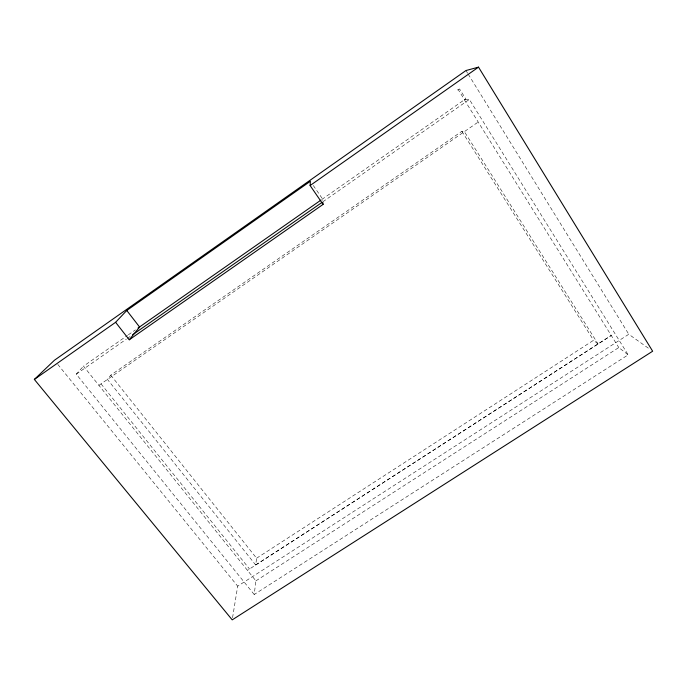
<?xml version="1.0" encoding="UTF-8"?>
<svg xmlns="http://www.w3.org/2000/svg" width="687" height="687" viewBox="0 0 687 687"><rect width="100%" height="100%" fill="white"/><g stroke="black" fill="none" stroke-linecap="round" stroke-linejoin="round"><path stroke-width="0.52" stroke-dasharray="3.44 2.58" d="M321.86 199.462L464.343 99.804L469.35 99.417L628.158 354.844L254.199 594.504L255.916 580.867L83.505 366.171L127.481 335.419M110.77 375.154L256.595 558.222L255.701 565.015L107.464 379.43L110.77 375.154L461.879 131.286L464.369 131.621L598.068 343.964M232.558 617.759L237.693 586.174L628.794 334.277L649.241 348.798M254.199 594.504L76.24 374.175L83.505 366.171M458.315 89.791L459.543 88.932L465.769 98.937L464.549 99.787L458.315 89.791L456.546 90.057M128.357 334.801L135.391 329.88M76.24 374.175L126.365 339.138M127.241 338.519L130.762 336.063M322.856 201.806L469.35 99.417M98.911 385.364L478.204 122.037M256.595 558.222L593.568 340.288L597.982 343.912M255.719 564.912L611.241 335.454L247.457 570.339M255.916 580.867L618.781 347.553L628.158 354.844M57.802 364.402L237.693 586.174M101.049 383.878L249.518 569.008M313.298 185.49L322.615 199.058L322.778 200.887M461.879 131.286L593.568 340.288M464.343 99.804L618.781 347.553M465.966 70.529L467.658 73.269M468.216 74.179L628.794 334.277"/><path stroke-width="1.03" d="M115.605 322.297L129.259 339.782L323.079 204.4L310.112 185.542L310.387 181.256L126.769 310.481L115.605 322.297L34.35 379.43L232.215 619.863L652.65 351.22L478.513 67.137L465.966 70.529L54.436 360.246L34.35 379.43M129.259 339.782L139.607 327.055L126.769 310.481M310.112 185.542L478.513 67.137M138.035 328.034L320.975 200.08M132.522 334.835L321.98 202.416M322.933 202.674L323.079 204.4"/></g></svg>
